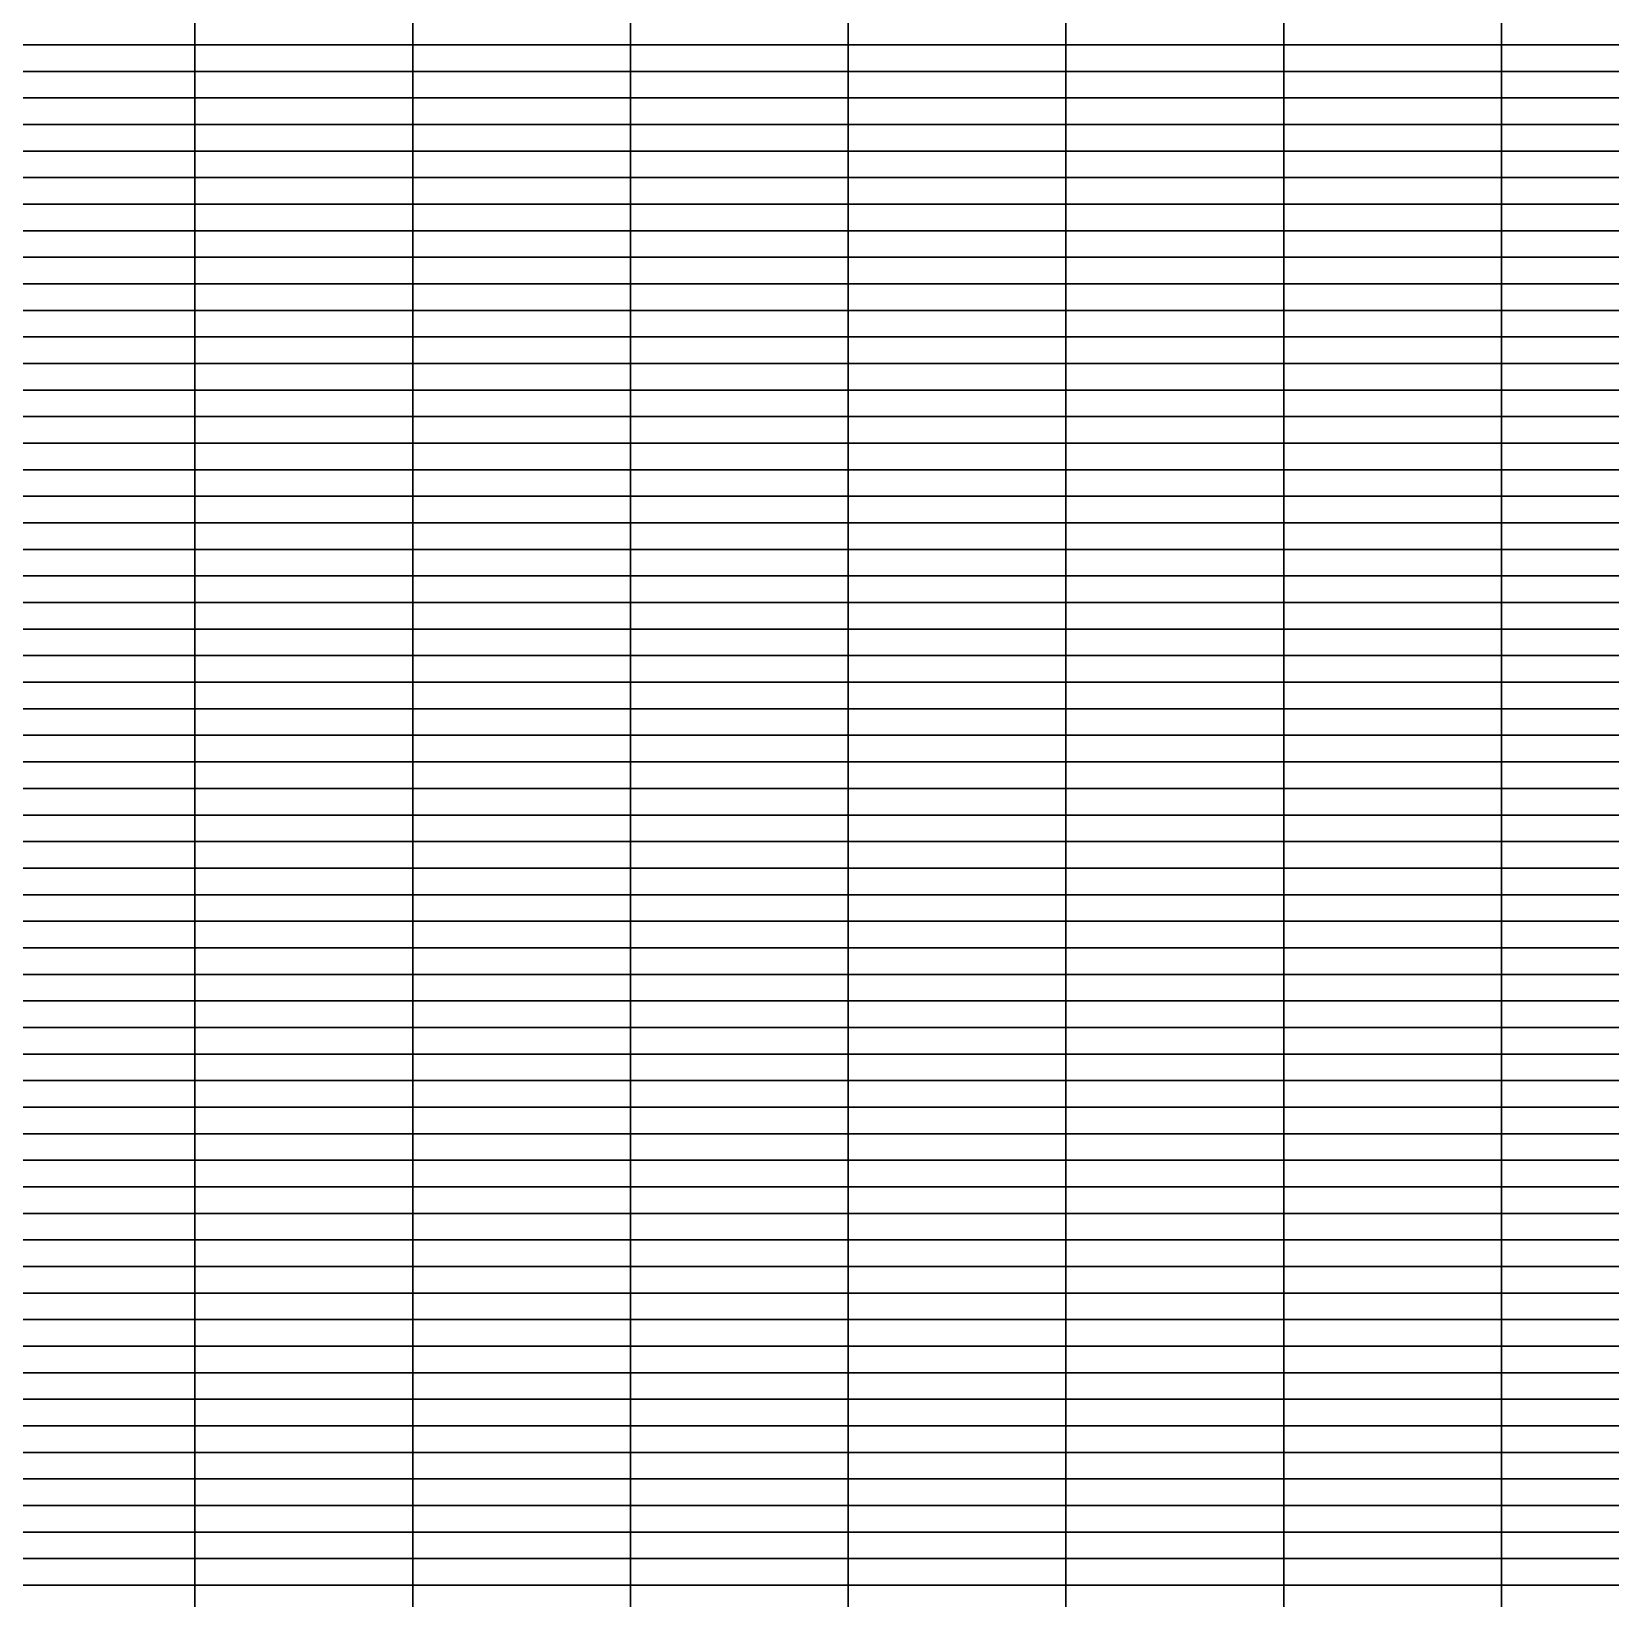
# Model space of a CAD drawing. Header units: metres. Extents: x 0 to 1189, y 5 to 4665.
# Drawn here: x 297.2 to 594.5, y 3787.5 to 4082.5 of the extents above; entities that cross this region are included whole.
import ezdxf

# ---------------------------------------------------------------- set-up
doc = ezdxf.new("R2010")
doc.units = ezdxf.units.M

msp = doc.modelspace()

# ---------------------------------------------------------------- linework, layer by layer
for points in [[(328, 4080, 0.17), (287, 4080, 63.01), (287, 4085, -237.93), (328, 4085, -297.51)], [(369, 4080, -62.67), (328, 4080, 0.17), (328, 4085, -297.51), (369, 4085, -357.09)], [(410, 4080, -353.06), (369, 4080, -62.67), (369, 4085, -357.09), (410, 4085, -607.88)], [(451, 4080, -2092.89), (410, 4080, -353.06), (410, 4085, -607.88), (451, 4085, -1705.65)], [(492, 4080, -2370.05), (451, 4080, -2092.89), (451, 4085, -1705.65), (492, 4085, -1092.87)], [(533, 4080, -591.73), (492, 4080, -2370.05), (492, 4085, -1092.87), (533, 4085, -54.79)], [(574, 4080, -282.12), (533, 4080, -591.73), (533, 4085, -54.79), (574, 4085, -168.36)], [(615, 4080, 19.4), (574, 4080, -282.12), (574, 4085, -168.36), (615, 4085, -26.36)], [(328, 4075, 2.77), (287, 4075, 40.35), (287, 4080, 63.01), (328, 4080, 0.17)], [(369, 4075, -34.8), (328, 4075, 2.77), (328, 4080, 0.17), (369, 4080, -62.67)], [(410, 4075, -112.01), (369, 4075, -34.8), (369, 4080, -62.67), (410, 4080, -353.06)], [(451, 4075, -383.88), (410, 4075, -112.01), (410, 4080, -353.06), (451, 4080, -2092.89)], [(492, 4075, -1332.65), (451, 4075, -383.88), (451, 4080, -2092.89), (492, 4080, -2370.05)], [(533, 4075, -1787.96), (492, 4075, -1332.65), (492, 4080, -2370.05), (533, 4080, -591.73)], [(574, 4075, -776.62), (533, 4075, -1787.96), (533, 4080, -591.73), (574, 4080, -282.12)], [(615, 4075, -517.31), (574, 4075, -776.62), (574, 4080, -282.12), (615, 4080, 19.4)], [(328, 4070, 180.86), (287, 4070, 185.01), (287, 4075, 40.35), (328, 4075, 2.77)], [(369, 4070, 176.72), (328, 4070, 180.86), (328, 4075, 2.77), (369, 4075, -34.8)], [(410, 4070, 179.52), (369, 4070, 176.72), (369, 4075, -34.8), (410, 4075, -112.01)], [(451, 4070, 182.23), (410, 4070, 179.52), (410, 4075, -112.01), (451, 4075, -383.88)], [(492, 4070, 180.64), (451, 4070, 182.23), (451, 4075, -383.88), (492, 4075, -1332.65)], [(533, 4070, 149.61), (492, 4070, 180.64), (492, 4075, -1332.65), (533, 4075, -1787.96)], [(574, 4070, 134.54), (533, 4070, 149.61), (533, 4075, -1787.96), (574, 4075, -776.62)], [(615, 4070, 153.7), (574, 4070, 134.54), (574, 4075, -776.62), (615, 4075, -517.31)], [(328, 4065, 175.68), (287, 4065, 178.56), (287, 4070, 185.01), (328, 4070, 180.86)], [(369, 4065, 172.79), (328, 4065, 175.68), (328, 4070, 180.86), (369, 4070, 176.72)], [(410, 4065, 171.28), (369, 4065, 172.79), (369, 4070, 176.72), (410, 4070, 179.52)], [(451, 4065, 171.75), (410, 4065, 171.28), (410, 4070, 179.52), (451, 4070, 182.23)], [(492, 4065, 171.95), (451, 4065, 171.75), (451, 4070, 182.23), (492, 4070, 180.64)], [(533, 4065, 141.75), (492, 4065, 171.95), (492, 4070, 180.64), (533, 4070, 149.61)], [(574, 4065, 107.47), (533, 4065, 141.75), (533, 4070, 149.61), (574, 4070, 134.54)], [(615, 4065, 151.17), (574, 4065, 107.47), (574, 4070, 134.54), (615, 4070, 153.7)], [(328, 4060, 162.05), (287, 4060, 163.34), (287, 4065, 178.56), (328, 4065, 175.68)], [(369, 4060, 160.75), (328, 4060, 162.05), (328, 4065, 175.68), (369, 4065, 172.79)], [(410, 4060, 159.07), (369, 4060, 160.75), (369, 4065, 172.79), (410, 4065, 171.28)], [(451, 4060, 153.57), (410, 4060, 159.07), (410, 4065, 171.28), (451, 4065, 171.75)], [(492, 4060, 145.1), (451, 4060, 153.57), (451, 4065, 171.75), (492, 4065, 171.95)], [(533, 4060, 120.67), (492, 4060, 145.1), (492, 4065, 171.95), (533, 4065, 141.75)], [(574, 4060, 143.96), (533, 4060, 120.67), (533, 4065, 141.75), (574, 4065, 107.47)], [(615, 4060, 160.13), (574, 4060, 143.96), (574, 4065, 107.47), (615, 4065, 151.17)], [(328, 4055, -11.21), (287, 4055, 51.34), (287, 4060, 163.34), (328, 4060, 162.05)], [(369, 4055, -73.76), (328, 4055, -11.21), (328, 4060, 162.05), (369, 4060, 160.75)], [(410, 4055, -344.48), (369, 4055, -73.76), (369, 4060, 160.75), (410, 4060, 159.07)], [(451, 4055, -1190.99), (410, 4055, -344.48), (410, 4060, 159.07), (451, 4060, 153.57)], [(492, 4055, -804.19), (451, 4055, -1190.99), (451, 4060, 153.57), (492, 4060, 145.1)], [(533, 4055, -57.13), (492, 4055, -804.19), (492, 4060, 145.1), (533, 4060, 120.67)], [(574, 4055, 49.03), (533, 4055, -57.13), (533, 4060, 120.67), (574, 4060, 143.96)], [(615, 4055, 24.62), (574, 4055, 49.03), (574, 4060, 143.96), (615, 4060, 160.13)], [(328, 4050, 21.09), (287, 4050, 44.74), (287, 4055, 51.34), (328, 4055, -11.21)], [(369, 4050, -2.57), (328, 4050, 21.09), (328, 4055, -11.21), (369, 4055, -73.76)], [(410, 4050, -57.84), (369, 4050, -2.57), (369, 4055, -73.76), (410, 4055, -344.48)], [(451, 4050, -1929.58), (410, 4050, -57.84), (410, 4055, -344.48), (451, 4055, -1190.99)], [(492, 4050, -1344.1), (451, 4050, -1929.58), (451, 4055, -1190.99), (492, 4055, -804.19)], [(533, 4050, -43.54), (492, 4050, -1344.1), (492, 4055, -804.19), (533, 4055, -57.13)], [(574, 4050, -0.75), (533, 4050, -43.54), (533, 4055, -57.13), (574, 4055, 49.03)], [(615, 4050, 114.29), (574, 4050, -0.75), (574, 4055, 49.03), (615, 4055, 24.62)], [(328, 4045, -248.66), (287, 4045, -121.23), (287, 4050, 44.74), (328, 4050, 21.09)], [(369, 4045, -376.08), (328, 4045, -248.66), (328, 4050, 21.09), (369, 4050, -2.57)], [(410, 4045, -365.96), (369, 4045, -376.08), (369, 4050, -2.57), (410, 4050, -57.84)], [(451, 4045, -471.8), (410, 4045, -365.96), (410, 4050, -57.84), (451, 4050, -1929.58)], [(492, 4045, -821.43), (451, 4045, -471.8), (451, 4050, -1929.58), (492, 4050, -1344.1)], [(533, 4045, -1282.25), (492, 4045, -821.43), (492, 4050, -1344.1), (533, 4050, -43.54)], [(574, 4045, -997.15), (533, 4045, -1282.25), (533, 4050, -43.54), (574, 4050, -0.75)], [(615, 4045, -513.76), (574, 4045, -997.15), (574, 4050, -0.75), (615, 4050, 114.29)], [(328, 4040, -63.93), (287, 4040, -13.8), (287, 4045, -121.23), (328, 4045, -248.66)], [(369, 4040, -114.06), (328, 4040, -63.93), (328, 4045, -248.66), (369, 4045, -376.08)], [(410, 4040, -4.48), (369, 4040, -114.06), (369, 4045, -376.08), (410, 4045, -365.96)], [(451, 4040, 94.95), (410, 4040, -4.48), (410, 4045, -365.96), (451, 4045, -471.8)], [(492, 4040, -214.49), (451, 4040, 94.95), (451, 4045, -471.8), (492, 4045, -821.43)], [(533, 4040, -677.26), (492, 4040, -214.49), (492, 4045, -821.43), (533, 4045, -1282.25)], [(574, 4040, -323.82), (533, 4040, -677.26), (533, 4045, -1282.25), (574, 4045, -997.15)], [(615, 4040, -23.37), (574, 4040, -323.82), (574, 4045, -997.15), (615, 4045, -513.76)], [(328, 4035, 81.74), (287, 4035, 54.67), (287, 4040, -13.8), (328, 4040, -63.93)], [(369, 4035, 108.82), (328, 4035, 81.74), (328, 4040, -63.93), (369, 4040, -114.06)], [(410, 4035, 73.65), (369, 4035, 108.82), (369, 4040, -114.06), (410, 4040, -4.48)], [(451, 4035, 47.89), (410, 4035, 73.65), (410, 4040, -4.48), (451, 4040, 94.95)], [(492, 4035, -160.09), (451, 4035, 47.89), (451, 4040, 94.95), (492, 4040, -214.49)], [(533, 4035, -432.63), (492, 4035, -160.09), (492, 4040, -214.49), (533, 4040, -677.26)], [(574, 4035, -235.99), (533, 4035, -432.63), (533, 4040, -677.26), (574, 4040, -323.82)], [(615, 4035, -96.76), (574, 4035, -235.99), (574, 4040, -323.82), (615, 4040, -23.37)], [(328, 4030, 83.17), (287, 4030, 109.02), (287, 4035, 54.67), (328, 4035, 81.74)], [(369, 4030, 57.32), (328, 4030, 83.17), (328, 4035, 81.74), (369, 4035, 108.82)], [(410, 4030, -54.31), (369, 4030, 57.32), (369, 4035, 108.82), (410, 4035, 73.65)], [(451, 4030, -82.27), (410, 4030, -54.31), (410, 4035, 73.65), (451, 4035, 47.89)], [(492, 4030, 57.8), (451, 4030, -82.27), (451, 4035, 47.89), (492, 4035, -160.09)], [(533, 4030, 85.14), (492, 4030, 57.8), (492, 4035, -160.09), (533, 4035, -432.63)], [(574, 4030, 151.1), (533, 4030, 85.14), (533, 4035, -432.63), (574, 4035, -235.99)], [(615, 4030, 159.1), (574, 4030, 151.1), (574, 4035, -235.99), (615, 4035, -96.76)], [(328, 4025, -23.79), (287, 4025, 81.01), (287, 4030, 109.02), (328, 4030, 83.17)], [(369, 4025, -128.59), (328, 4025, -23.79), (328, 4030, 83.17), (369, 4030, 57.32)], [(410, 4025, -626.82), (369, 4025, -128.59), (369, 4030, 57.32), (410, 4030, -54.31)], [(451, 4025, -1335.07), (410, 4025, -626.82), (410, 4030, -54.31), (451, 4030, -82.27)], [(492, 4025, -1006.63), (451, 4025, -1335.07), (451, 4030, -82.27), (492, 4030, 57.8)], [(533, 4025, -389.86), (492, 4025, -1006.63), (492, 4030, 57.8), (533, 4030, 85.14)], [(574, 4025, 45.76), (533, 4025, -389.86), (533, 4030, 85.14), (574, 4030, 151.1)], [(615, 4025, -42.06), (574, 4025, 45.76), (574, 4030, 151.1), (615, 4030, 159.1)], [(328, 4020, -106.89), (287, 4020, -94.5), (287, 4025, 81.01), (328, 4025, -23.79)], [(369, 4020, -119.28), (328, 4020, -106.89), (328, 4025, -23.79), (369, 4025, -128.59)], [(410, 4020, -98.5), (369, 4020, -119.28), (369, 4025, -128.59), (410, 4025, -626.82)], [(451, 4020, -1973.97), (410, 4020, -98.5), (410, 4025, -626.82), (451, 4025, -1335.07)], [(492, 4020, -1586.29), (451, 4020, -1973.97), (451, 4025, -1335.07), (492, 4025, -1006.63)], [(533, 4020, -413.85), (492, 4020, -1586.29), (492, 4025, -1006.63), (533, 4025, -389.86)], [(574, 4020, -113.87), (533, 4020, -413.85), (533, 4025, -389.86), (574, 4025, 45.76)], [(615, 4020, -41.57), (574, 4020, -113.87), (574, 4025, 45.76), (615, 4025, -42.06)], [(328, 4015, -632.63), (287, 4015, -543.69), (287, 4020, -94.5), (328, 4020, -106.89)], [(369, 4015, -721.58), (328, 4015, -632.63), (328, 4020, -106.89), (369, 4020, -119.28)], [(410, 4015, -1089.7), (369, 4015, -721.58), (369, 4020, -119.28), (410, 4020, -98.5)], [(451, 4015, -2827.96), (410, 4015, -1089.7), (410, 4020, -98.5), (451, 4020, -1973.97)], [(492, 4015, -2353.55), (451, 4015, -2827.96), (451, 4020, -1973.97), (492, 4020, -1586.29)], [(533, 4015, -562.61), (492, 4015, -2353.55), (492, 4020, -1586.29), (533, 4020, -413.85)], [(574, 4015, -128.37), (533, 4015, -562.61), (533, 4020, -413.85), (574, 4020, -113.87)], [(615, 4015, 56.29), (574, 4015, -128.37), (574, 4020, -113.87), (615, 4020, -41.57)], [(328, 4010, -216.71), (287, 4010, -201.38), (287, 4015, -543.69), (328, 4015, -632.63)], [(369, 4010, -232.05), (328, 4010, -216.71), (328, 4015, -632.63), (369, 4015, -721.58)], [(410, 4010, -269.71), (369, 4010, -232.05), (369, 4015, -721.58), (410, 4015, -1089.7)], [(451, 4010, -506.58), (410, 4010, -269.71), (410, 4015, -1089.7), (451, 4015, -2827.96)], [(492, 4010, -950.76), (451, 4010, -506.58), (451, 4015, -2827.96), (492, 4015, -2353.55)], [(533, 4010, -1702.49), (492, 4010, -950.76), (492, 4015, -2353.55), (533, 4015, -562.61)], [(574, 4010, -1177.88), (533, 4010, -1702.49), (533, 4015, -562.61), (574, 4015, -128.37)], [(615, 4010, -572.63), (574, 4010, -1177.88), (574, 4015, -128.37), (615, 4015, 56.29)], [(328, 4005, 181.96), (287, 4005, 182.53), (287, 4010, -201.38), (328, 4010, -216.71)], [(369, 4005, 181.38), (328, 4005, 181.96), (328, 4010, -216.71), (369, 4010, -232.05)], [(410, 4005, 183.3), (369, 4005, 181.38), (369, 4010, -232.05), (410, 4010, -269.71)], [(451, 4005, 183.6), (410, 4005, 183.3), (410, 4010, -269.71), (451, 4010, -506.58)], [(492, 4005, 179.61), (451, 4005, 183.6), (451, 4010, -506.58), (492, 4010, -950.76)], [(533, 4005, 143.01), (492, 4005, 179.61), (492, 4010, -950.76), (533, 4010, -1702.49)], [(574, 4005, 155.22), (533, 4005, 143.01), (533, 4010, -1702.49), (574, 4010, -1177.88)], [(615, 4005, 159.09), (574, 4005, 155.22), (574, 4010, -1177.88), (615, 4010, -572.63)], [(328, 4000, -160.36), (287, 4000, -113.78), (287, 4005, 182.53), (328, 4005, 181.96)], [(369, 4000, -206.94), (328, 4000, -160.36), (328, 4005, 181.96), (369, 4005, 181.38)], [(410, 4000, -475.44), (369, 4000, -206.94), (369, 4005, 181.38), (410, 4005, 183.3)], [(451, 4000, -1085.9), (410, 4000, -475.44), (410, 4005, 183.3), (451, 4005, 183.6)], [(492, 4000, -611.82), (451, 4000, -1085.9), (451, 4005, 183.6), (492, 4005, 179.61)], [(533, 4000, 63.57), (492, 4000, -611.82), (492, 4005, 179.61), (533, 4005, 143.01)], [(574, 4000, 98.67), (533, 4000, 63.57), (533, 4005, 143.01), (574, 4005, 155.22)], [(615, 4000, 99.24), (574, 4000, 98.67), (574, 4005, 155.22), (615, 4005, 159.09)], [(328, 3995, 66.53), (287, 3995, 114.72), (287, 4000, -113.78), (328, 4000, -160.36)], [(369, 3995, 18.33), (328, 3995, 66.53), (328, 4000, -160.36), (369, 4000, -206.94)], [(410, 3995, -155.99), (369, 3995, 18.33), (369, 4000, -206.94), (410, 4000, -475.44)], [(451, 3995, -2067.4), (410, 3995, -155.99), (410, 4000, -475.44), (451, 4000, -1085.9)], [(492, 3995, -1351.11), (451, 3995, -2067.4), (451, 4000, -1085.9), (492, 4000, -611.82)], [(533, 3995, 51.39), (492, 3995, -1351.11), (492, 4000, -611.82), (533, 4000, 63.57)], [(574, 3995, 120.98), (533, 3995, 51.39), (533, 4000, 63.57), (574, 4000, 98.67)], [(615, 3995, 129.35), (574, 3995, 120.98), (574, 4000, 98.67), (615, 4000, 99.24)], [(328, 3990, -43.85), (287, 3990, 15.34), (287, 3995, 114.72), (328, 3995, 66.53)], [(369, 3990, -103.04), (328, 3990, -43.85), (328, 3995, 66.53), (369, 3995, 18.33)], [(410, 3990, -287.66), (369, 3990, -103.04), (369, 3995, 18.33), (410, 3995, -155.99)], [(451, 3990, -2240.34), (410, 3990, -287.66), (410, 3995, -155.99), (451, 3995, -2067.4)], [(492, 3990, -2104.64), (451, 3990, -2240.34), (451, 3995, -2067.4), (492, 3995, -1351.11)], [(533, 3990, -455.58), (492, 3990, -2104.64), (492, 3995, -1351.11), (533, 3995, 51.39)], [(574, 3990, -40.44), (533, 3990, -455.58), (533, 3995, 51.39), (574, 3995, 120.98)], [(615, 3990, 16.63), (574, 3990, -40.44), (574, 3995, 120.98), (615, 3995, 129.35)], [(328, 3985, -51.68), (287, 3985, 44.09), (287, 3990, 15.34), (328, 3990, -43.85)], [(369, 3985, -147.46), (328, 3985, -51.68), (328, 3990, -43.85), (369, 3990, -103.04)], [(410, 3985, -341.46), (369, 3985, -147.46), (369, 3990, -103.04), (410, 3990, -287.66)], [(451, 3985, -595.55), (410, 3985, -341.46), (410, 3990, -287.66), (451, 3990, -2240.34)], [(492, 3985, -1256.59), (451, 3985, -595.55), (451, 3990, -2240.34), (492, 3990, -2104.64)], [(533, 3985, -1199.91), (492, 3985, -1256.59), (492, 3990, -2104.64), (533, 3990, -455.58)], [(574, 3985, -1055.92), (533, 3985, -1199.91), (533, 3990, -455.58), (574, 3990, -40.44)], [(615, 3985, -582.35), (574, 3985, -1055.92), (574, 3990, -40.44), (615, 3990, 16.63)], [(328, 3980, 101.99), (287, 3980, 127.39), (287, 3985, 44.09), (328, 3985, -51.68)], [(369, 3980, 76.59), (328, 3980, 101.99), (328, 3985, -51.68), (369, 3985, -147.46)], [(410, 3980, -202.52), (369, 3980, 76.59), (369, 3985, -147.46), (410, 3985, -341.46)], [(451, 3980, -356.69), (410, 3980, -202.52), (410, 3985, -341.46), (451, 3985, -595.55)], [(492, 3980, -330.17), (451, 3980, -356.69), (451, 3985, -595.55), (492, 3985, -1256.59)], [(533, 3980, -389.91), (492, 3980, -330.17), (492, 3985, -1256.59), (533, 3985, -1199.91)], [(574, 3980, 21.98), (533, 3980, -389.91), (533, 3985, -1199.91), (574, 3985, -1055.92)], [(615, 3980, -22.97), (574, 3980, 21.98), (574, 3985, -1055.92), (615, 3985, -582.35)], [(328, 3975, 78.33), (287, 3975, 100.46), (287, 3980, 127.39), (328, 3980, 101.99)], [(369, 3975, 56.2), (328, 3975, 78.33), (328, 3980, 101.99), (369, 3980, 76.59)], [(410, 3975, 70.15), (369, 3975, 56.2), (369, 3980, 76.59), (410, 3980, -202.52)], [(451, 3975, 95.09), (410, 3975, 70.15), (410, 3980, -202.52), (451, 3980, -356.69)], [(492, 3975, -236.14), (451, 3975, 95.09), (451, 3980, -356.69), (492, 3980, -330.17)], [(533, 3975, -434.63), (492, 3975, -236.14), (492, 3980, -330.17), (533, 3980, -389.91)], [(574, 3975, -165.4), (533, 3975, -434.63), (533, 3980, -389.91), (574, 3980, 21.98)], [(615, 3975, -260.97), (574, 3975, -165.4), (574, 3980, 21.98), (615, 3980, -22.97)], [(328, 3970, 117.77), (287, 3970, 136.61), (287, 3975, 100.46), (328, 3975, 78.33)], [(369, 3970, 98.94), (328, 3970, 117.77), (328, 3975, 78.33), (369, 3975, 56.2)], [(410, 3970, 17.68), (369, 3970, 98.94), (369, 3975, 56.2), (410, 3975, 70.15)], [(451, 3970, -4.54), (410, 3970, 17.68), (410, 3975, 70.15), (451, 3975, 95.09)], [(492, 3970, 119.37), (451, 3970, -4.54), (451, 3975, 95.09), (492, 3975, -236.14)], [(533, 3970, 95.18), (492, 3970, 119.37), (492, 3975, -236.14), (533, 3975, -434.63)], [(574, 3970, 113.09), (533, 3970, 95.18), (533, 3975, -434.63), (574, 3975, -165.4)], [(615, 3970, 121.57), (574, 3970, 113.09), (574, 3975, -165.4), (615, 3975, -260.97)], [(328, 3965, -73.08), (287, 3965, 3.65), (287, 3970, 136.61), (328, 3970, 117.77)], [(369, 3965, -149.8), (328, 3965, -73.08), (328, 3970, 117.77), (369, 3970, 98.94)], [(410, 3965, -208.6), (369, 3965, -149.8), (369, 3970, 98.94), (410, 3970, 17.68)], [(451, 3965, -2073.19), (410, 3965, -208.6), (410, 3970, 17.68), (451, 3970, -4.54)], [(492, 3965, -1438.69), (451, 3965, -2073.19), (451, 3970, -4.54), (492, 3970, 119.37)], [(533, 3965, -433.89), (492, 3965, -1438.69), (492, 3970, 119.37), (533, 3970, 95.18)], [(574, 3965, -151.89), (533, 3965, -433.89), (533, 3970, 95.18), (574, 3970, 113.09)], [(615, 3965, -90.78), (574, 3965, -151.89), (574, 3970, 113.09), (615, 3970, 121.57)], [(328, 3960, -86.23), (287, 3960, 45.43), (287, 3965, 3.65), (328, 3965, -73.08)], [(369, 3960, -217.89), (328, 3960, -86.23), (328, 3965, -73.08), (369, 3965, -149.8)], [(410, 3960, -614.8), (369, 3960, -217.89), (369, 3965, -149.8), (410, 3965, -208.6)], [(451, 3960, -2493.89), (410, 3960, -614.8), (410, 3965, -208.6), (451, 3965, -2073.19)], [(492, 3960, -2292.74), (451, 3960, -2493.89), (451, 3965, -2073.19), (492, 3965, -1438.69)], [(533, 3960, -815.05), (492, 3960, -2292.74), (492, 3965, -1438.69), (533, 3965, -433.89)], [(574, 3960, -363.86), (533, 3960, -815.05), (533, 3965, -433.89), (574, 3965, -151.89)], [(615, 3960, -85.4), (574, 3960, -363.86), (574, 3965, -151.89), (615, 3965, -90.78)], [(328, 3955, -117.09), (287, 3955, -34.21), (287, 3960, 45.43), (328, 3960, -86.23)], [(369, 3955, -199.98), (328, 3955, -117.09), (328, 3960, -86.23), (369, 3960, -217.89)], [(410, 3955, -284.02), (369, 3955, -199.98), (369, 3960, -217.89), (410, 3960, -614.8)], [(451, 3955, -604), (410, 3955, -284.02), (410, 3960, -614.8), (451, 3960, -2493.89)], [(492, 3955, -1058.29), (451, 3955, -604), (451, 3960, -2493.89), (492, 3960, -2292.74)], [(533, 3955, -1590.29), (492, 3955, -1058.29), (492, 3960, -2292.74), (533, 3960, -815.05)], [(574, 3955, -1123.41), (533, 3955, -1590.29), (533, 3960, -815.05), (574, 3960, -363.86)], [(615, 3955, -555.16), (574, 3955, -1123.41), (574, 3960, -363.86), (615, 3960, -85.4)], [(328, 3950, 183.34), (287, 3950, 180.5), (287, 3955, -34.21), (328, 3955, -117.09)], [(369, 3950, 186.18), (328, 3950, 183.34), (328, 3955, -117.09), (369, 3955, -199.98)], [(410, 3950, 184.47), (369, 3950, 186.18), (369, 3955, -199.98), (410, 3955, -284.02)], [(451, 3950, 182.38), (410, 3950, 184.47), (410, 3955, -284.02), (451, 3955, -604)], [(492, 3950, 182.02), (451, 3950, 182.38), (451, 3955, -604), (492, 3955, -1058.29)], [(533, 3950, 167.72), (492, 3950, 182.02), (492, 3955, -1058.29), (533, 3955, -1590.29)], [(574, 3950, 129.84), (533, 3950, 167.72), (533, 3955, -1590.29), (574, 3955, -1123.41)], [(615, 3950, 122.51), (574, 3950, 129.84), (574, 3955, -1123.41), (615, 3955, -555.16)], [(328, 3945, 176.21), (287, 3945, 177.16), (287, 3950, 180.5), (328, 3950, 183.34)], [(369, 3945, 175.26), (328, 3945, 176.21), (328, 3950, 183.34), (369, 3950, 186.18)], [(410, 3945, 173.71), (369, 3945, 175.26), (369, 3950, 186.18), (410, 3950, 184.47)], [(451, 3945, 170.99), (410, 3945, 173.71), (410, 3950, 184.47), (451, 3950, 182.38)], [(492, 3945, 171.52), (451, 3945, 170.99), (451, 3950, 182.38), (492, 3950, 182.02)], [(533, 3945, 136.84), (492, 3945, 171.52), (492, 3950, 182.02), (533, 3950, 167.72)], [(574, 3945, 142), (533, 3945, 136.84), (533, 3950, 167.72), (574, 3950, 129.84)], [(615, 3945, 130.47), (574, 3945, 142), (574, 3950, 129.84), (615, 3950, 122.51)], [(328, 3940, -22.99), (287, 3940, 30.28), (287, 3945, 177.16), (328, 3945, 176.21)], [(369, 3940, -76.26), (328, 3940, -22.99), (328, 3945, 176.21), (369, 3945, 175.26)], [(410, 3940, -359.93), (369, 3940, -76.26), (369, 3945, 175.26), (410, 3945, 173.71)], [(451, 3940, -984), (410, 3940, -359.93), (410, 3945, 173.71), (451, 3945, 170.99)], [(492, 3940, -623.68), (451, 3940, -984), (451, 3945, 170.99), (492, 3945, 171.52)], [(533, 3940, -46.96), (492, 3940, -623.68), (492, 3945, 171.52), (533, 3945, 136.84)], [(574, 3940, 20.35), (533, 3940, -46.96), (533, 3945, 136.84), (574, 3945, 142)], [(615, 3940, 89.51), (574, 3940, 20.35), (574, 3945, 142), (615, 3945, 130.47)], [(328, 3935, -11.65), (287, 3935, 6.94), (287, 3940, 30.28), (328, 3940, -22.99)], [(369, 3935, -30.23), (328, 3935, -11.65), (328, 3940, -22.99), (369, 3940, -76.26)], [(410, 3935, -163.73), (369, 3935, -30.23), (369, 3940, -76.26), (410, 3940, -359.93)], [(451, 3935, -1925.94), (410, 3935, -163.73), (410, 3940, -359.93), (451, 3940, -984)], [(492, 3935, -1239.57), (451, 3935, -1925.94), (451, 3940, -984), (492, 3940, -623.68)], [(533, 3935, 26.46), (492, 3935, -1239.57), (492, 3940, -623.68), (533, 3940, -46.96)], [(574, 3935, 101.17), (533, 3935, 26.46), (533, 3940, -46.96), (574, 3940, 20.35)], [(615, 3935, 136.18), (574, 3935, 101.17), (574, 3940, 20.35), (615, 3940, 89.51)], [(328, 3930, -134.81), (287, 3930, -140.05), (287, 3935, 6.94), (328, 3935, -11.65)], [(369, 3930, -129.57), (328, 3930, -134.81), (328, 3935, -11.65), (369, 3935, -30.23)], [(410, 3930, -517.51), (369, 3930, -129.57), (369, 3935, -30.23), (410, 3935, -163.73)], [(451, 3930, -2537.03), (410, 3930, -517.51), (410, 3935, -163.73), (451, 3935, -1925.94)], [(492, 3930, -1840.07), (451, 3930, -2537.03), (451, 3935, -1925.94), (492, 3935, -1239.57)], [(533, 3930, -492.97), (492, 3930, -1840.07), (492, 3935, -1239.57), (533, 3935, 26.46)], [(574, 3930, -81.25), (533, 3930, -492.97), (533, 3935, 26.46), (574, 3935, 101.17)], [(615, 3930, 87.63), (574, 3930, -81.25), (574, 3935, 101.17), (615, 3935, 136.18)], [(328, 3925, -40.75), (287, 3925, -110.03), (287, 3930, -140.05), (328, 3930, -134.81)], [(369, 3925, 28.52), (328, 3925, -40.75), (328, 3930, -134.81), (369, 3930, -129.57)], [(410, 3925, -138.14), (369, 3925, 28.52), (369, 3930, -129.57), (410, 3930, -517.51)], [(451, 3925, -645.58), (410, 3925, -138.14), (410, 3930, -517.51), (451, 3930, -2537.03)], [(492, 3925, -1178.57), (451, 3925, -645.58), (451, 3930, -2537.03), (492, 3930, -1840.07)], [(533, 3925, -1396.45), (492, 3925, -1178.57), (492, 3930, -1840.07), (533, 3930, -492.97)], [(574, 3925, -937.02), (533, 3925, -1396.45), (533, 3930, -492.97), (574, 3930, -81.25)], [(615, 3925, -415.09), (574, 3925, -937.02), (574, 3930, -81.25), (615, 3930, 87.63)], [(328, 3920, 117.89), (287, 3920, 118.47), (287, 3925, -110.03), (328, 3925, -40.75)], [(369, 3920, 117.3), (328, 3920, 117.89), (328, 3925, -40.75), (369, 3925, 28.52)], [(410, 3920, 127.15), (369, 3920, 117.3), (369, 3925, 28.52), (410, 3925, -138.14)], [(451, 3920, 96.46), (410, 3920, 127.15), (410, 3925, -138.14), (451, 3925, -645.58)], [(492, 3920, -97.02), (451, 3920, 96.46), (451, 3925, -645.58), (492, 3925, -1178.57)], [(533, 3920, -640.95), (492, 3920, -97.02), (492, 3925, -1178.57), (533, 3925, -1396.45)], [(574, 3920, -287.31), (533, 3920, -640.95), (533, 3925, -1396.45), (574, 3925, -937.02)], [(615, 3920, -149.65), (574, 3920, -287.31), (574, 3925, -937.02), (615, 3925, -415.09)], [(328, 3915, 99.87), (287, 3915, 116.5), (287, 3920, 118.47), (328, 3920, 117.89)], [(369, 3915, 83.24), (328, 3915, 99.87), (328, 3920, 117.89), (369, 3920, 117.3)], [(410, 3915, 11.02), (369, 3915, 83.24), (369, 3920, 117.3), (410, 3920, 127.15)], [(451, 3915, 0.15), (410, 3915, 11.02), (410, 3920, 127.15), (451, 3920, 96.46)], [(492, 3915, 122.61), (451, 3915, 0.15), (451, 3920, 96.46), (492, 3920, -97.02)], [(533, 3915, 138.47), (492, 3915, 122.61), (492, 3920, -97.02), (533, 3920, -640.95)], [(574, 3915, 147.49), (533, 3915, 138.47), (533, 3920, -640.95), (574, 3920, -287.31)], [(615, 3915, 137.37), (574, 3915, 147.49), (574, 3920, -287.31), (615, 3920, -149.65)], [(328, 3910, -17.1), (287, 3910, 67.82), (287, 3915, 116.5), (328, 3915, 99.87)], [(369, 3910, -102.02), (328, 3910, -17.1), (328, 3915, 99.87), (369, 3915, 83.24)], [(410, 3910, -590.08), (369, 3910, -102.02), (369, 3915, 83.24), (410, 3915, 11.02)], [(451, 3910, -1012.24), (410, 3910, -590.08), (410, 3915, 11.02), (451, 3915, 0.15)], [(492, 3910, -515.39), (451, 3910, -1012.24), (451, 3915, 0.15), (492, 3915, 122.61)], [(533, 3910, -295.1), (492, 3910, -515.39), (492, 3915, 122.61), (533, 3915, 138.47)], [(574, 3910, -50.68), (533, 3910, -295.1), (533, 3915, 138.47), (574, 3915, 147.49)], [(615, 3910, -4.2), (574, 3910, -50.68), (574, 3915, 147.49), (615, 3915, 137.37)], [(328, 3905, -93.7), (287, 3905, -20.79), (287, 3910, 67.82), (328, 3910, -17.1)], [(369, 3905, -166.61), (328, 3905, -93.7), (328, 3910, -17.1), (369, 3910, -102.02)], [(410, 3905, -339.8), (369, 3905, -166.61), (369, 3910, -102.02), (410, 3910, -590.08)], [(451, 3905, -2174.58), (410, 3905, -339.8), (410, 3910, -590.08), (451, 3910, -1012.24)], [(492, 3905, -1398.54), (451, 3905, -2174.58), (451, 3910, -1012.24), (492, 3910, -515.39)], [(533, 3905, -423.43), (492, 3905, -1398.54), (492, 3910, -515.39), (533, 3910, -295.1)], [(574, 3905, -203.36), (533, 3905, -423.43), (533, 3910, -295.1), (574, 3910, -50.68)], [(615, 3905, -194.64), (574, 3905, -203.36), (574, 3910, -50.68), (615, 3910, -4.2)], [(328, 3900, -457.83), (287, 3900, -355.17), (287, 3905, -20.79), (328, 3905, -93.7)], [(369, 3900, -560.5), (328, 3900, -457.83), (328, 3905, -93.7), (369, 3905, -166.61)], [(410, 3900, -942.47), (369, 3900, -560.5), (369, 3905, -166.61), (410, 3905, -339.8)], [(451, 3900, -2877.42), (410, 3900, -942.47), (410, 3905, -339.8), (451, 3905, -2174.58)], [(492, 3900, -2136.32), (451, 3900, -2877.42), (451, 3905, -2174.58), (492, 3905, -1398.54)], [(533, 3900, -457.54), (492, 3900, -2136.32), (492, 3905, -1398.54), (533, 3905, -423.43)], [(574, 3900, -183.57), (533, 3900, -457.54), (533, 3905, -423.43), (574, 3905, -203.36)], [(615, 3900, 24.2), (574, 3900, -183.57), (574, 3905, -203.36), (615, 3905, -194.64)], [(328, 3895, -185.58), (287, 3895, -125.09), (287, 3900, -355.17), (328, 3900, -457.83)], [(369, 3895, -246.07), (328, 3895, -185.58), (328, 3900, -457.83), (369, 3900, -560.5)], [(410, 3895, -343.68), (369, 3895, -246.07), (369, 3900, -560.5), (410, 3900, -942.47)], [(451, 3895, -738.08), (410, 3895, -343.68), (410, 3900, -942.47), (451, 3900, -2877.42)], [(492, 3895, -1213.71), (451, 3895, -738.08), (451, 3900, -2877.42), (492, 3900, -2136.32)], [(533, 3895, -1709.77), (492, 3895, -1213.71), (492, 3900, -2136.32), (533, 3900, -457.54)], [(574, 3895, -1216.37), (533, 3895, -1709.77), (533, 3900, -457.54), (574, 3900, -183.57)], [(615, 3895, -691), (574, 3895, -1216.37), (574, 3900, -183.57), (615, 3900, 24.2)], [(328, 3890, 179.27), (287, 3890, 180.72), (287, 3895, -125.09), (328, 3895, -185.58)], [(369, 3890, 177.83), (328, 3890, 179.27), (328, 3895, -185.58), (369, 3895, -246.07)], [(410, 3890, 177.14), (369, 3890, 177.83), (369, 3895, -246.07), (410, 3895, -343.68)], [(451, 3890, 178.96), (410, 3890, 177.14), (410, 3895, -343.68), (451, 3895, -738.08)], [(492, 3890, 175.28), (451, 3890, 178.96), (451, 3895, -738.08), (492, 3895, -1213.71)], [(533, 3890, 173.31), (492, 3890, 175.28), (492, 3895, -1213.71), (533, 3895, -1709.77)], [(574, 3890, 148.87), (533, 3890, 173.31), (533, 3895, -1709.77), (574, 3895, -1216.37)], [(615, 3890, 108.49), (574, 3890, 148.87), (574, 3895, -1216.37), (615, 3895, -691)], [(328, 3885, 183.88), (287, 3885, 184.11), (287, 3890, 180.72), (328, 3890, 179.27)], [(369, 3885, 183.66), (328, 3885, 183.88), (328, 3890, 179.27), (369, 3890, 177.83)], [(410, 3885, 184.26), (369, 3885, 183.66), (369, 3890, 177.83), (410, 3890, 177.14)], [(451, 3885, 180.5), (410, 3885, 184.26), (410, 3890, 177.14), (451, 3890, 178.96)], [(492, 3885, 154.96), (451, 3885, 180.5), (451, 3890, 178.96), (492, 3890, 175.28)], [(533, 3885, 110.6), (492, 3885, 154.96), (492, 3890, 175.28), (533, 3890, 173.31)], [(574, 3885, 136.39), (533, 3885, 110.6), (533, 3890, 173.31), (574, 3890, 148.87)], [(615, 3885, 91.11), (574, 3885, 136.39), (574, 3890, 148.87), (615, 3890, 108.49)], [(328, 3880, -123.57), (287, 3880, -84.06), (287, 3885, 184.11), (328, 3885, 183.88)], [(369, 3880, -163.07), (328, 3880, -123.57), (328, 3885, 183.88), (369, 3885, 183.66)], [(410, 3880, -421.54), (369, 3880, -163.07), (369, 3885, 183.66), (410, 3885, 184.26)], [(451, 3880, -827.25), (410, 3880, -421.54), (410, 3885, 184.26), (451, 3885, 180.5)], [(492, 3880, -496.52), (451, 3880, -827.25), (451, 3885, 180.5), (492, 3885, 154.96)], [(533, 3880, -72.21), (492, 3880, -496.52), (492, 3885, 154.96), (533, 3885, 110.6)], [(574, 3880, 92.3), (533, 3880, -72.21), (533, 3885, 110.6), (574, 3885, 136.39)], [(615, 3880, 101.67), (574, 3880, 92.3), (574, 3885, 136.39), (615, 3885, 91.11)], [(328, 3875, -31.45), (287, 3875, 19.29), (287, 3880, -84.06), (328, 3880, -123.57)], [(369, 3875, -82.19), (328, 3875, -31.45), (328, 3880, -123.57), (369, 3880, -163.07)], [(410, 3875, -369.53), (369, 3875, -82.19), (369, 3880, -163.07), (410, 3880, -421.54)], [(451, 3875, -2318), (410, 3875, -369.53), (410, 3880, -421.54), (451, 3880, -827.25)], [(492, 3875, -2005.8), (451, 3875, -2318), (451, 3880, -827.25), (492, 3880, -496.52)], [(533, 3875, -424.97), (492, 3875, -2005.8), (492, 3880, -496.52), (533, 3880, -72.21)], [(574, 3875, -43.56), (533, 3875, -424.97), (533, 3880, -72.21), (574, 3880, 92.3)], [(615, 3875, -17.18), (574, 3875, -43.56), (574, 3880, 92.3), (615, 3880, 101.67)], [(328, 3870, -263.63), (287, 3870, -206.63), (287, 3875, 19.29), (328, 3875, -31.45)], [(369, 3870, -320.64), (328, 3870, -263.63), (328, 3875, -31.45), (369, 3875, -82.19)], [(410, 3870, -442.99), (369, 3870, -320.64), (369, 3875, -82.19), (410, 3875, -369.53)], [(451, 3870, -739.3), (410, 3870, -442.99), (410, 3875, -369.53), (451, 3875, -2318)], [(492, 3870, -1477.42), (451, 3870, -739.3), (451, 3875, -2318), (492, 3875, -2005.8)], [(533, 3870, -1129.6), (492, 3870, -1477.42), (492, 3875, -2005.8), (533, 3875, -424.97)], [(574, 3870, -1037.6), (533, 3870, -1129.6), (533, 3875, -424.97), (574, 3875, -43.56)], [(615, 3870, -609.24), (574, 3870, -1037.6), (574, 3875, -43.56), (615, 3875, -17.18)], [(328, 3865, 66.77), (287, 3865, 93.66), (287, 3870, -206.63), (328, 3870, -263.63)], [(369, 3865, 39.89), (328, 3865, 66.77), (328, 3870, -263.63), (369, 3870, -320.64)], [(410, 3865, -233.01), (369, 3865, 39.89), (369, 3870, -320.64), (410, 3870, -442.99)], [(451, 3865, -348.01), (410, 3865, -233.01), (410, 3870, -442.99), (451, 3870, -739.3)], [(492, 3865, -285.13), (451, 3865, -348.01), (451, 3870, -739.3), (492, 3870, -1477.42)], [(533, 3865, -423.8), (492, 3865, -285.13), (492, 3870, -1477.42), (533, 3870, -1129.6)], [(574, 3865, 9.54), (533, 3865, -423.8), (533, 3870, -1129.6), (574, 3870, -1037.6)], [(615, 3865, -57.69), (574, 3865, 9.54), (574, 3870, -1037.6), (615, 3870, -609.24)], [(328, 3860, 142.48), (287, 3860, 181.4), (287, 3865, 93.66), (328, 3865, 66.77)], [(369, 3860, 103.56), (328, 3860, 142.48), (328, 3865, 66.77), (369, 3865, 39.89)], [(410, 3860, 87.91), (369, 3860, 103.56), (369, 3865, 39.89), (410, 3865, -233.01)], [(451, 3860, 108.17), (410, 3860, 87.91), (410, 3865, -233.01), (451, 3865, -348.01)], [(492, 3860, -217.34), (451, 3860, 108.17), (451, 3865, -348.01), (492, 3865, -285.13)], [(533, 3860, -425.87), (492, 3860, -217.34), (492, 3865, -285.13), (533, 3865, -423.8)], [(574, 3860, -156.56), (533, 3860, -425.87), (533, 3865, -423.8), (574, 3865, 9.54)], [(615, 3860, -234.56), (574, 3860, -156.56), (574, 3865, 9.54), (615, 3865, -57.69)], [(328, 3855, 152.72), (287, 3855, 168.42), (287, 3860, 181.4), (328, 3860, 142.48)], [(369, 3855, 137.02), (328, 3855, 152.72), (328, 3860, 142.48), (369, 3860, 103.56)], [(410, 3855, 70.61), (369, 3855, 137.02), (369, 3860, 103.56), (410, 3860, 87.91)], [(451, 3855, 23.2), (410, 3855, 70.61), (410, 3860, 87.91), (451, 3860, 108.17)], [(492, 3855, 83.86), (451, 3855, 23.2), (451, 3860, 108.17), (492, 3860, -217.34)], [(533, 3855, 130.96), (492, 3855, 83.86), (492, 3860, -217.34), (533, 3860, -425.87)], [(574, 3855, 122.76), (533, 3855, 130.96), (533, 3860, -425.87), (574, 3860, -156.56)], [(615, 3855, 101.75), (574, 3855, 122.76), (574, 3860, -156.56), (615, 3860, -234.56)], [(328, 3850, -261.27), (287, 3850, -213.99), (287, 3855, 168.42), (328, 3855, 152.72)], [(369, 3850, -308.55), (328, 3850, -261.27), (328, 3855, 152.72), (369, 3855, 137.02)], [(410, 3850, -723.16), (369, 3850, -308.55), (369, 3855, 137.02), (410, 3855, 70.61)], [(451, 3850, -895.15), (410, 3850, -723.16), (410, 3855, 70.61), (451, 3855, 23.2)], [(492, 3850, -344.26), (451, 3850, -895.15), (451, 3855, 23.2), (492, 3855, 83.86)], [(533, 3850, -223.96), (492, 3850, -344.26), (492, 3855, 83.86), (533, 3855, 130.96)], [(574, 3850, 26.57), (533, 3850, -223.96), (533, 3855, 130.96), (574, 3855, 122.76)], [(615, 3850, 31.46), (574, 3850, 26.57), (574, 3855, 122.76), (615, 3855, 101.75)], [(328, 3845, -91.2), (287, 3845, -58.22), (287, 3850, -213.99), (328, 3850, -261.27)], [(369, 3845, -124.17), (328, 3845, -91.2), (328, 3850, -261.27), (369, 3850, -308.55)], [(410, 3845, -378.67), (369, 3845, -124.17), (369, 3850, -308.55), (410, 3850, -723.16)], [(451, 3845, -2316.24), (410, 3845, -378.67), (410, 3850, -723.16), (451, 3850, -895.15)], [(492, 3845, -1681.59), (451, 3845, -2316.24), (451, 3850, -895.15), (492, 3850, -344.26)], [(533, 3845, -338.72), (492, 3845, -1681.59), (492, 3850, -344.26), (533, 3850, -223.96)], [(574, 3845, -4.1), (533, 3845, -338.72), (533, 3850, -223.96), (574, 3850, 26.57)], [(615, 3845, -64.59), (574, 3845, -4.1), (574, 3850, 26.57), (615, 3850, 31.46)], [(328, 3840, -165.71), (287, 3840, -138.57), (287, 3845, -58.22), (328, 3845, -91.2)], [(369, 3840, -192.84), (328, 3840, -165.71), (328, 3845, -91.2), (369, 3845, -124.17)], [(410, 3840, -489.64), (369, 3840, -192.84), (369, 3845, -124.17), (410, 3845, -378.67)], [(451, 3840, -2524.14), (410, 3840, -489.64), (410, 3845, -378.67), (451, 3845, -2316.24)], [(492, 3840, -2084.53), (451, 3840, -2524.14), (451, 3845, -2316.24), (492, 3845, -1681.59)], [(533, 3840, -282.51), (492, 3840, -2084.53), (492, 3845, -1681.59), (533, 3845, -338.72)], [(574, 3840, -302.28), (533, 3840, -282.51), (533, 3845, -338.72), (574, 3845, -4.1)], [(615, 3840, -30.93), (574, 3840, -302.28), (574, 3845, -4.1), (615, 3845, -64.59)], [(328, 3835, -303.96), (287, 3835, -244.2), (287, 3840, -138.57), (328, 3840, -165.71)], [(369, 3835, -363.72), (328, 3835, -303.96), (328, 3840, -165.71), (369, 3840, -192.84)], [(410, 3835, -530.82), (369, 3835, -363.72), (369, 3840, -192.84), (410, 3840, -489.64)], [(451, 3835, -1116.55), (410, 3835, -530.82), (410, 3840, -489.64), (451, 3840, -2524.14)], [(492, 3835, -1321.8), (451, 3835, -1116.55), (451, 3840, -2524.14), (492, 3840, -2084.53)], [(533, 3835, -1450.82), (492, 3835, -1321.8), (492, 3840, -2084.53), (533, 3840, -282.51)], [(574, 3835, -1140.63), (533, 3835, -1450.82), (533, 3840, -282.51), (574, 3840, -302.28)], [(615, 3835, -593.5), (574, 3835, -1140.63), (574, 3840, -302.28), (615, 3840, -30.93)], [(328, 3830, 178.08), (287, 3830, 179.62), (287, 3835, -244.2), (328, 3835, -303.96)], [(369, 3830, 176.54), (328, 3830, 178.08), (328, 3835, -303.96), (369, 3835, -363.72)], [(410, 3830, 176.13), (369, 3830, 176.54), (369, 3835, -363.72), (410, 3835, -530.82)], [(451, 3830, 171.05), (410, 3830, 176.13), (410, 3835, -530.82), (451, 3835, -1116.55)], [(492, 3830, 173.37), (451, 3830, 171.05), (451, 3835, -1116.55), (492, 3835, -1321.8)], [(533, 3830, 173.77), (492, 3830, 173.37), (492, 3835, -1321.8), (533, 3835, -1450.82)], [(574, 3830, 115.35), (533, 3830, 173.77), (533, 3835, -1450.82), (574, 3835, -1140.63)], [(615, 3830, 142.41), (574, 3830, 115.35), (574, 3835, -1140.63), (615, 3835, -593.5)], [(328, 3825, 183.67), (287, 3825, 183.95), (287, 3830, 179.62), (328, 3830, 178.08)], [(369, 3825, 183.4), (328, 3825, 183.67), (328, 3830, 178.08), (369, 3830, 176.54)], [(410, 3825, 183.78), (369, 3825, 183.4), (369, 3830, 176.54), (410, 3830, 176.13)], [(451, 3825, 181.31), (410, 3825, 183.78), (410, 3830, 176.13), (451, 3830, 171.05)], [(492, 3825, 176.77), (451, 3825, 181.31), (451, 3830, 171.05), (492, 3830, 173.37)], [(533, 3825, 156.21), (492, 3825, 176.77), (492, 3830, 173.37), (533, 3830, 173.77)], [(574, 3825, 153.24), (533, 3825, 156.21), (533, 3830, 173.77), (574, 3830, 115.35)], [(615, 3825, 158.67), (574, 3825, 153.24), (574, 3830, 115.35), (615, 3830, 142.41)], [(328, 3820, -28.12), (287, 3820, 13.14), (287, 3825, 183.95), (328, 3825, 183.67)], [(369, 3820, -69.37), (328, 3820, -28.12), (328, 3825, 183.67), (369, 3825, 183.4)], [(410, 3820, -336.15), (369, 3820, -69.37), (369, 3825, 183.4), (410, 3825, 183.78)], [(451, 3820, -763.37), (410, 3820, -336.15), (410, 3825, 183.78), (451, 3825, 181.31)], [(492, 3820, -492.44), (451, 3820, -763.37), (451, 3825, 181.31), (492, 3825, 176.77)], [(533, 3820, -44.41), (492, 3820, -492.44), (492, 3825, 176.77), (533, 3825, 156.21)], [(574, 3820, 81.45), (533, 3820, -44.41), (533, 3825, 156.21), (574, 3825, 153.24)], [(615, 3820, 77.12), (574, 3820, 81.45), (574, 3825, 153.24), (615, 3825, 158.67)], [(328, 3815, -5.66), (287, 3815, 23.13), (287, 3820, 13.14), (328, 3820, -28.12)], [(369, 3815, -34.44), (328, 3815, -5.66), (328, 3820, -28.12), (369, 3820, -69.37)], [(410, 3815, -165.57), (369, 3815, -34.44), (369, 3820, -69.37), (410, 3820, -336.15)], [(451, 3815, -1931.27), (410, 3815, -165.57), (410, 3820, -336.15), (451, 3820, -763.37)], [(492, 3815, -1233.37), (451, 3815, -1931.27), (451, 3820, -763.37), (492, 3820, -492.44)], [(533, 3815, 39.26), (492, 3815, -1233.37), (492, 3820, -492.44), (533, 3820, -44.41)], [(574, 3815, 91.87), (533, 3815, 39.26), (533, 3820, -44.41), (574, 3820, 81.45)], [(615, 3815, 128.19), (574, 3815, 91.87), (574, 3820, 81.45), (615, 3820, 77.12)], [(328, 3810, -116.37), (287, 3810, -97.74), (287, 3815, 23.13), (328, 3815, -5.66)], [(369, 3810, -135), (328, 3810, -116.37), (328, 3815, -5.66), (369, 3815, -34.44)], [(410, 3810, -262.44), (369, 3810, -135), (369, 3815, -34.44), (410, 3815, -165.57)], [(451, 3810, -2523.14), (410, 3810, -262.44), (410, 3815, -165.57), (451, 3815, -1931.27)], [(492, 3810, -1798.39), (451, 3810, -2523.14), (451, 3815, -1931.27), (492, 3815, -1233.37)], [(533, 3810, -299.68), (492, 3810, -1798.39), (492, 3815, -1233.37), (533, 3815, 39.26)], [(574, 3810, -176.32), (533, 3810, -299.68), (533, 3815, 39.26), (574, 3815, 91.87)], [(615, 3810, 7.53), (574, 3810, -176.32), (574, 3815, 91.87), (615, 3815, 128.19)], [(328, 3805, -67.67), (287, 3805, -43.4), (287, 3810, -97.74), (328, 3810, -116.37)], [(369, 3805, -91.94), (328, 3805, -67.67), (328, 3810, -116.37), (369, 3810, -135)], [(410, 3805, -117.21), (369, 3805, -91.94), (369, 3810, -135), (410, 3810, -262.44)], [(451, 3805, -786.7), (410, 3805, -117.21), (410, 3810, -262.44), (451, 3810, -2523.14)], [(492, 3805, -1389.51), (451, 3805, -786.7), (451, 3810, -2523.14), (492, 3810, -1798.39)], [(533, 3805, -1293.22), (492, 3805, -1389.51), (492, 3810, -1798.39), (533, 3810, -299.68)], [(574, 3805, -1104.63), (533, 3805, -1293.22), (533, 3810, -299.68), (574, 3810, -176.32)], [(615, 3805, -491.59), (574, 3805, -1104.63), (574, 3810, -176.32), (615, 3810, 7.53)], [(328, 3800, 98.93), (287, 3800, 108.63), (287, 3805, -43.4), (328, 3805, -67.67)], [(369, 3800, 89.24), (328, 3800, 98.93), (328, 3805, -67.67), (369, 3805, -91.94)], [(410, 3800, 18.26), (369, 3800, 89.24), (369, 3805, -91.94), (410, 3805, -117.21)], [(451, 3800, -132.97), (410, 3800, 18.26), (410, 3805, -117.21), (451, 3805, -786.7)], [(492, 3800, -2.9), (451, 3800, -132.97), (451, 3805, -786.7), (492, 3805, -1389.51)], [(533, 3800, -341.97), (492, 3800, -2.9), (492, 3805, -1389.51), (533, 3805, -1293.22)], [(574, 3800, -269.88), (533, 3800, -341.97), (533, 3805, -1293.22), (574, 3805, -1104.63)], [(615, 3800, 57.01), (574, 3800, -269.88), (574, 3805, -1104.63), (615, 3805, -491.59)], [(328, 3795, 155.73), (287, 3795, 137.64), (287, 3800, 108.63), (328, 3800, 98.93)], [(369, 3795, 173.82), (328, 3795, 155.73), (328, 3800, 98.93), (369, 3800, 89.24)], [(410, 3795, 97.24), (369, 3795, 173.82), (369, 3800, 89.24), (410, 3800, 18.26)], [(451, 3795, 83.95), (410, 3795, 97.24), (410, 3800, 18.26), (451, 3800, -132.97)], [(492, 3795, 57.86), (451, 3795, 83.95), (451, 3800, -132.97), (492, 3800, -2.9)], [(533, 3795, -373.29), (492, 3795, 57.86), (492, 3800, -2.9), (533, 3800, -341.97)], [(574, 3795, -485.42), (533, 3795, -373.29), (533, 3800, -341.97), (574, 3800, -269.88)], [(615, 3795, -198.11), (574, 3795, -485.42), (574, 3800, -269.88), (615, 3800, 57.01)], [(328, 3790, 161.96), (287, 3790, 164.65), (287, 3795, 137.64), (328, 3795, 155.73)], [(369, 3790, 159.26), (328, 3790, 161.96), (328, 3795, 155.73), (369, 3795, 173.82)], [(410, 3790, 155.37), (369, 3790, 159.26), (369, 3795, 173.82), (410, 3795, 97.24)], [(451, 3790, 133.4), (410, 3790, 155.37), (410, 3795, 97.24), (451, 3795, 83.95)], [(492, 3790, 83.99), (451, 3790, 133.4), (451, 3795, 83.95), (492, 3795, 57.86)], [(533, 3790, 140.77), (492, 3790, 83.99), (492, 3795, 57.86), (533, 3795, -373.29)], [(574, 3790, 160.88), (533, 3790, 140.77), (533, 3795, -373.29), (574, 3795, -485.42)], [(615, 3790, 169.58), (574, 3790, 160.88), (574, 3795, -485.42), (615, 3795, -198.11)], [(328, 3785, -189.25), (287, 3785, -153.64), (287, 3790, 164.65), (328, 3790, 161.96)], [(369, 3785, -224.86), (328, 3785, -189.25), (328, 3790, 161.96), (369, 3790, 159.26)], [(410, 3785, -479.84), (369, 3785, -224.86), (369, 3790, 159.26), (410, 3790, 155.37)], [(451, 3785, -2561.2), (410, 3785, -479.84), (410, 3790, 155.37), (451, 3790, 133.4)], [(492, 3785, -1780.88), (451, 3785, -2561.2), (451, 3790, 133.4), (492, 3790, 83.99)], [(533, 3785, -617.95), (492, 3785, -1780.88), (492, 3790, 83.99), (533, 3790, 140.77)], [(574, 3785, -176.51), (533, 3785, -617.95), (533, 3790, 140.77), (574, 3790, 160.88)], [(615, 3785, 28.13), (574, 3785, -176.51), (574, 3790, 160.88), (615, 3790, 169.58)]]:
    msp.add_3dface(points)

doc.saveas('drawing.dxf')
